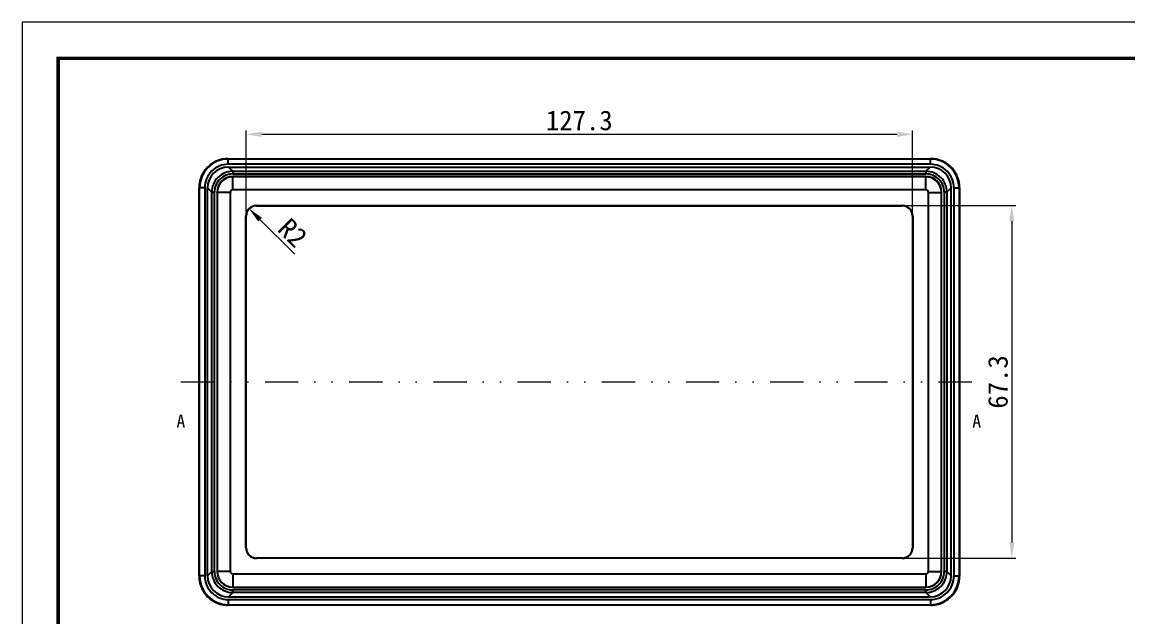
# Model space of a CAD drawing. Header units: millimetres. Extents: x 1893 to 2294, y -410 to -132.
# Drawn here: x 1892.7 to 2103.8, y -245.1 to -131.6 of the extents above; entities that cross this region are included whole.
import ezdxf
from ezdxf.enums import TextEntityAlignment as Align

# ---------------------------------------------------------------- set-up
doc = ezdxf.new("R2010")
doc.units = ezdxf.units.MM
doc.linetypes.add('DIVIDE', pattern=[31.75, 12.7, -6.35, 0, -6.35, 0, -6.35])
doc.layers.add('06___PRT_ALL_SURFS', color=7, linetype='Continuous')
for name, color, linetype, lineweight in [('dim', 3, 'Continuous', 9), ('from', 7, 'Continuous', 13), ('hatch', 56, 'Continuous', 9)]:
    doc.layers.add(name, color=color, linetype=linetype, lineweight=lineweight)
doc.styles.add('宋体', font='SimSun.ttf')
doc.styles.add('样式 1', font='SIMKAI.TTF')
doc.dimstyles.new('YanXiu', dxfattribs={"dimscale": 1.5, "dimtxt": 2.5, "dimasz": 2.2, "dimexe": 0.65, "dimexo": 0.65, "dimgap": 0.5, "dimtad": 1, "dimdsep": 46, "dimtxsty": '宋体', "dimcen": 0, "dimclrd": 3, "dimclre": 3, "dimclrt": 3, "dimazin": 2, "dimtfac": 1, "dimtofl": 0, "dimtmove": 0, "dimatfit": 3, "dimfxl": 1, "dimlwd": 5, "dimlwe": 5, "dimarcsym": 0})

# ---------------------------------------------------------------- blocks, each defined once
blk = doc.blocks.new('*D4')
at = {"layer": 'Defpoints', "color": 0}
for p in [(2062.7, -153.03), (1935.41, -168.63), (2062.7, -168.63)]:
    blk.add_point(p, dxfattribs=at)
at = {"layer": 'dim', "color": 3, "lineweight": 5}
for p, q in [((1935.41, -167.88), (1935.41, -152.28)), ((1938.41, -153.03), (2059.7, -153.03)), ((2062.7, -167.88), (2062.7, -152.28))]:
    blk.add_line(p, q, dxfattribs=at)
at = {"layer": 'dim', "color": 3}
for points in [[(1938.41, -152.53), (1938.41, -153.53), (1935.41, -153.03)], [(2059.7, -152.53), (2059.7, -153.53), (2062.7, -153.03)]]:
    blk.add_solid(points, dxfattribs=at)
at = {"layer": 'dim', "color": 3, "insert": (1999.05, -150.41), "char_height": 3.75, "attachment_point": 5, "style": '宋体'}
blk.add_mtext('127.3', dxfattribs=at)
blk = doc.blocks.new('*D5')
at = {"layer": 'Defpoints', "color": 0}
for p in [(2060.7, -166.63), (2060.7, -233.92), (2081.63, -233.92)]:
    blk.add_point(p, dxfattribs=at)
at = {"layer": 'dim', "color": 3, "lineweight": 5}
for p, q in [((2061.45, -166.63), (2082.38, -166.63)), ((2081.63, -169.63), (2081.63, -230.92)), ((2061.45, -233.92), (2082.38, -233.92))]:
    blk.add_line(p, q, dxfattribs=at)
at = {"layer": 'dim', "color": 3}
for points in [[(2081.13, -169.63), (2082.13, -169.63), (2081.63, -166.63)], [(2081.13, -230.92), (2082.13, -230.92), (2081.63, -233.92)]]:
    blk.add_solid(points, dxfattribs=at)
at = {"layer": 'dim', "color": 3, "insert": (2079, -200.28), "char_height": 3.75, "attachment_point": 5, "rotation": 90, "style": '宋体'}
blk.add_mtext('67.3', dxfattribs=at)
blk = doc.blocks.new('*D8')
at = {"layer": 'Defpoints', "color": 0}
for p in [(1935.99, -167.22), (1937.41, -168.63)]:
    blk.add_point(p, dxfattribs=at)
at = {"layer": 'dim', "color": 3, "lineweight": 5}
blk.add_line((1944.73, -175.89), (1938.12, -169.33), dxfattribs=at)
at = {"layer": 'dim', "color": 3}
blk.add_solid([(1938.47, -168.98), (1937.76, -169.69), (1935.99, -167.22)], dxfattribs=at)
at = {"layer": 'dim', "color": 3, "insert": (1944.34, -171.8), "char_height": 3.75, "attachment_point": 5, "rotation": 315.2503, "style": '宋体'}
blk.add_mtext('R2', dxfattribs=at)

msp = doc.modelspace()

# ---------------------------------------------------------------- linework, layer by layer
at = {"color": 7, "linetype": 'Continuous'}
for p, q in [((1931.961, -157.685), (2066.146, -157.685)), ((1931.961, -157.685), (2066.146, -157.685)), ((1932.026, -157.75), (1931.961, -157.685)), ((1931.961, -157.685), (1931.961, -157.685)), ((2066.081, -157.75), (1932.026, -157.75)), ((1932.026, -158.75), (1932.026, -157.75)), ((2066.081, -157.75), (2066.146, -157.685)), ((2066.081, -158.75), (2066.081, -157.75)), ((2066.146, -157.685), (2066.146, -157.685)), ((2066.081, -158.75), (1932.026, -158.75)), ((1932.052, -159.276), (2066.055, -159.276)), ((1932.866, -160.09), (1932.052, -159.276)), ((1932.866, -160.09), (2065.24, -160.09)), ((1932.866, -160.09), (1932.866, -160.59)), ((2065.24, -160.09), (2066.055, -159.276)), ((2065.24, -160.09), (2065.24, -160.59)), ((1932.866, -160.59), (2065.24, -160.59)), ((2065.227, -161.103), (1932.88, -161.103)), ((1932.905, -161.129), (1932.88, -161.103)), ((2065.201, -161.129), (2065.227, -161.103)), ((1926.462, -163.183), (1926.463, -163.183)), ((1926.462, -237.368), (1926.462, -163.183)), ((1926.528, -163.249), (1926.463, -163.183)), ((1926.463, -237.368), (1926.463, -163.183)), ((1927.527, -163.249), (1926.528, -163.249)), ((1926.528, -237.303), (1926.528, -163.249)), ((1927.527, -163.249), (1927.527, -237.303)), ((1928.868, -164.089), (1928.053, -163.275)), ((1928.053, -237.277), (1928.053, -163.275)), ((1928.868, -164.089), (1929.368, -164.089)), ((1928.868, -236.463), (1928.868, -164.089)), ((1929.368, -236.463), (1929.368, -164.089)), ((1929.906, -164.128), (1929.881, -164.102)), ((1929.881, -164.102), (1929.881, -236.449)), ((2068.2, -164.128), (2068.226, -164.102)), ((2068.226, -236.449), (2068.226, -164.102)), ((2068.739, -164.089), (2068.739, -236.463)), ((2069.239, -164.089), (2068.739, -164.089)), ((2069.239, -164.089), (2070.053, -163.275)), ((2069.239, -164.089), (2069.239, -236.463)), ((2070.053, -237.277), (2070.053, -163.275)), ((2070.579, -163.249), (2070.579, -237.303)), ((2070.579, -163.249), (2071.579, -163.249)), ((2071.579, -163.249), (2071.644, -163.183)), ((2071.579, -163.249), (2071.579, -237.303)), ((2071.644, -163.183), (2071.644, -237.368)), ((2071.644, -163.183), (2071.644, -237.368)), ((2071.644, -163.183), (2071.644, -163.183)), ((1937.405, -166.628), (2060.701, -166.628)), ((1937.405, -166.654), (1937.405, -166.628)), ((1937.405, -166.654), (2060.701, -166.654)), ((2060.701, -166.654), (2060.701, -166.628)), ((1935.432, -168.628), (1935.405, -168.628)), ((1935.405, -231.924), (1935.405, -168.628)), ((1935.432, -231.924), (1935.432, -168.628)), ((2062.675, -168.628), (2062.675, -231.924)), ((2062.675, -168.628), (2062.701, -168.628)), ((2062.701, -168.628), (2062.701, -231.924)), ((1935.432, -231.924), (1935.405, -231.924)), ((2062.675, -231.924), (2062.701, -231.924)), ((2060.701, -233.897), (1937.405, -233.897)), ((1937.405, -233.897), (1937.405, -233.924)), ((2060.701, -233.924), (1937.405, -233.924)), ((2060.701, -233.897), (2060.701, -233.924)), ((1928.868, -236.463), (1928.053, -237.277)), ((1928.868, -236.463), (1929.368, -236.463)), ((1929.906, -236.424), (1929.881, -236.449)), ((2068.2, -236.424), (2068.226, -236.449)), ((2069.239, -236.463), (2068.739, -236.463)), ((2069.239, -236.463), (2070.053, -237.277)), ((1926.462, -237.368), (1926.463, -237.368)), ((1926.528, -237.303), (1926.463, -237.368)), ((1927.527, -237.303), (1926.528, -237.303)), ((2070.579, -237.303), (2071.579, -237.303)), ((2071.579, -237.303), (2071.644, -237.368)), ((2071.644, -237.368), (2071.644, -237.368)), ((1932.866, -240.461), (1932.052, -241.276)), ((2065.24, -239.962), (1932.866, -239.962)), ((1932.866, -240.461), (1932.866, -239.962)), ((2065.24, -240.461), (1932.866, -240.461)), ((1932.905, -239.423), (1932.88, -239.448)), ((1932.88, -239.448), (2065.227, -239.448)), ((2065.201, -239.423), (2065.227, -239.448)), ((2065.24, -240.461), (2065.24, -239.962)), ((2065.24, -240.461), (2066.055, -241.276)), ((1932.026, -242.801), (1931.961, -242.867)), ((1932.026, -241.802), (2066.081, -241.802)), ((1932.026, -241.802), (1932.026, -242.801)), ((1932.026, -242.801), (2066.081, -242.801)), ((1932.052, -241.276), (2066.055, -241.276)), ((2066.081, -241.802), (2066.081, -242.801)), ((2066.081, -242.801), (2066.146, -242.867)), ((2066.146, -242.867), (1931.961, -242.867)), ((2066.146, -242.867), (1931.961, -242.867)), ((1931.961, -242.867), (1931.961, -242.867)), ((2066.146, -242.867), (2066.146, -242.867))]:
    msp.add_line(p, q, dxfattribs=at)
for points in [[(1931.961, -157.685), (1930.952, -157.778), (1929.689, -158.176), (1928.556, -158.866), (1927.621, -159.807), (1926.939, -160.943), (1926.55, -162.206), (1926.462, -163.183)], [(2071.644, -163.183), (2071.551, -162.175), (2071.153, -160.911), (2070.464, -159.778), (2069.522, -158.843), (2068.386, -158.162), (2067.123, -157.772), (2066.146, -157.685)], [(1926.462, -237.368), (1926.555, -238.377), (1926.953, -239.64), (1927.643, -240.773), (1928.584, -241.708), (1929.72, -242.39), (1930.983, -242.779), (1931.961, -242.867)], [(2066.146, -242.867), (2067.155, -242.774), (2068.418, -242.376), (2069.551, -241.686), (2070.486, -240.745), (2071.167, -239.609), (2071.557, -238.346), (2071.644, -237.368)]]:
    msp.add_lwpolyline(points, dxfattribs=at)
for centre, radius, start, end in [((1932.026, -163.249), 5.498, 90.00224, 179.99776), ((1931.962, -163.185), 5.5, 115.08267, 125.13174), ((1931.961, -163.183), 5.498, 109.93053, 115.07988), ((1931.958, -163.171), 5.485, 101.69644, 109.93982), ((1931.964, -163.203), 5.517, 90.0296, 101.69189), ((2066.08, -163.249), 5.498, 0.00224, 89.99776), ((2066.143, -163.203), 5.518, 78.48119, 89.96961), ((2066.149, -163.17), 5.484, 70.52521, 78.47733), ((2066.145, -163.184), 5.499, 65.10647, 70.53388), ((2066.145, -163.183), 5.498, 56.13749, 65.1036), ((1931.961, -163.184), 5.498, 146.13749, 155.1036), ((1931.961, -163.183), 5.497, 141.74289, 146.14801), ((1932.025, -163.248), 4.498, 89.99234, 180.00766), ((1931.959, -163.182), 5.496, 128.45345, 141.73987), ((1931.957, -163.179), 5.492, 125.12244, 128.45202), ((1932.866, -164.089), 3.999, 89.99913, 180.00087), ((2065.24, -164.089), 3.999, 359.99914, 90.00086), ((2066.081, -163.248), 4.498, 359.99234, 90.00766), ((2066.147, -163.183), 5.497, 51.74289, 56.14801), ((2066.147, -163.182), 5.496, 38.45345, 51.73987), ((2066.15, -163.179), 5.492, 35.12244, 38.45202), ((2066.144, -163.185), 5.5, 25.08267, 35.13174), ((1931.981, -163.186), 5.518, 168.48119, 179.96961), ((1931.947, -163.18), 5.484, 160.52521, 168.47733), ((1931.962, -163.184), 5.499, 155.10647, 160.53388), ((1932.866, -164.089), 3.498, 89.99233, 180.00767), ((2065.241, -164.089), 3.498, 359.99233, 90.00767), ((2066.146, -163.184), 5.498, 19.93053, 25.07988), ((2066.158, -163.18), 5.485, 11.69644, 19.93982), ((2066.127, -163.186), 5.517, 0.0296, 11.69189), ((1937.405, -168.628), 2, 90, 180), ((1937.405, -168.628), 1.974, 90, 180), ((2060.701, -168.628), 2, 0, 90), ((2060.701, -168.628), 1.974, 0, 90), ((1937.405, -231.924), 2, 180, 270), ((1937.405, -231.924), 1.974, 180, 270), ((2060.701, -231.924), 1.974, 270, 0), ((2060.701, -231.924), 2, 270, 0), ((1932.866, -236.463), 3.999, 179.99913, 270.00087), ((1932.866, -236.463), 3.498, 179.99233, 270.00767), ((2065.241, -236.463), 3.498, 269.99233, 0.00767), ((2065.24, -236.463), 3.999, 269.99914, 0.00086), ((1931.98, -237.366), 5.517, 180.0296, 191.69189), ((1932.026, -237.303), 5.498, 180.00224, 269.99776), ((1931.948, -237.372), 5.485, 191.69644, 199.93982), ((1932.025, -237.304), 4.498, 179.99234, 270.00766), ((2066.081, -237.304), 4.498, 269.99234, 0.00766), ((2066.08, -237.303), 5.498, 270.00224, 359.99776), ((2066.159, -237.372), 5.484, 340.52521, 348.47733), ((2066.126, -237.365), 5.518, 348.48119, 359.96961), ((1931.961, -237.368), 5.498, 199.93053, 205.07988), ((1931.962, -237.367), 5.5, 205.08267, 215.13174), ((1931.956, -237.373), 5.492, 215.12244, 218.45202), ((2066.146, -237.369), 5.497, 321.74289, 326.14801), ((2066.146, -237.368), 5.498, 326.13749, 335.1036), ((2066.145, -237.368), 5.499, 335.10647, 340.53388), ((1931.959, -237.37), 5.496, 218.45345, 231.73987), ((1931.96, -237.369), 5.497, 231.74289, 236.14801), ((1931.961, -237.368), 5.498, 236.13749, 245.1036), ((1931.961, -237.367), 5.499, 245.10647, 250.53388), ((1931.957, -237.382), 5.484, 250.52521, 258.47733), ((1931.964, -237.348), 5.518, 258.48119, 269.96961), ((2066.143, -237.349), 5.517, 270.0296, 281.69189), ((2066.149, -237.381), 5.485, 281.69644, 289.93982), ((2066.145, -237.368), 5.498, 289.93053, 295.07988), ((2066.144, -237.367), 5.5, 295.08267, 305.13174), ((2066.15, -237.373), 5.492, 305.12244, 308.45202), ((2066.147, -237.37), 5.496, 308.45345, 321.73987)]:
    msp.add_arc(centre, radius, start, end, dxfattribs=at)
for centre, major_axis, start_param, end_param in [((1932.055, -163.277), (2.83, -2.83), 2.3565371, 3.9266482), ((2066.052, -163.277), (2.83, 2.83), -0.7850555, 0.7850555), ((1932.882, -164.105), (-2.123, 2.123), -0.7850555, 0.7850555), ((2065.225, -164.105), (2.123, 2.123), -0.7850555, 0.7850555), ((1932.882, -236.447), (2.123, 2.123), -3.9266482, -2.3565371), ((2065.225, -236.447), (-2.123, 2.123), -3.9266482, -2.3565371), ((1932.055, -237.275), (2.83, 2.83), -3.9266482, -2.3565371), ((2066.052, -237.275), (2.83, -2.83), -0.7850555, 0.7850555)]:
    msp.add_ellipse(centre, major_axis=major_axis, ratio=0.999315, start_param=start_param, end_param=end_param, dxfattribs=at)
at = {"layer": '06___PRT_ALL_SURFS', "color": 7, "linetype": 'Continuous'}
for p, q in [((2065.201, -161.129), (1932.905, -161.129)), ((1932.905, -163.628), (1932.905, -161.129)), ((2065.201, -163.628), (2065.201, -161.129)), ((1932.405, -164.128), (1929.906, -164.128)), ((1929.906, -164.128), (1929.906, -236.424)), ((1932.405, -164.128), (1932.405, -236.424)), ((2065.201, -163.628), (1932.905, -163.628)), ((2065.701, -236.424), (2065.701, -164.128)), ((2065.701, -164.128), (2068.2, -164.128)), ((2068.2, -236.424), (2068.2, -164.128)), ((1932.405, -236.424), (1929.906, -236.424)), ((2065.701, -236.424), (2068.2, -236.424)), ((1932.905, -236.924), (2065.201, -236.924)), ((1932.905, -236.924), (1932.905, -239.423)), ((2065.201, -236.924), (2065.201, -239.423)), ((1932.905, -239.423), (2065.201, -239.423))]:
    msp.add_line(p, q, dxfattribs=at)
for centre, radius, start, end in [((1932.907, -164.13), 3.001, 90.03794, 179.96206), ((2065.199, -164.13), 3.001, 0.03794, 89.96206), ((1932.905, -164.128), 0.5, 89.99314, 180.00686), ((2065.201, -164.128), 0.5, 359.99317, 90.00689), ((1932.907, -236.422), 3.001, 180.03793, 269.96207), ((1932.905, -236.424), 0.5, 179.99314, 270.00686), ((2065.201, -236.424), 0.5, 269.99317, 0.00689), ((2065.199, -236.422), 3.001, 270.03793, 359.96207)]:
    msp.add_arc(centre, radius, start, end, dxfattribs=at)
at = {"layer": 'from'}
msp.add_lwpolyline([(1892.656, -410.242), (2293.593, -410.242), (2293.593, -131.627), (1892.656, -131.627)], close=True, dxfattribs=at)
at = {"layer": 'from', "const_width": 0.691}
msp.add_lwpolyline([(1899.566, -403.332), (1899.566, -138.537), (2286.683, -138.537), (2286.683, -403.332), (1899.566, -403.332)], dxfattribs=at)
at = {"layer": 'hatch', "color": 2, "linetype": 'DIVIDE', "ltscale": 0.5}
msp.add_line((1922.972, -200.276), (2074.925, -200.276), dxfattribs=at)
at = {"layer": 'hatch', "color": 2}
for points in [[(1922.972, -200.276, 0, 0, 0), (1922.972, -202.776, 0.75, 0, 0), (1922.972, -205.276, 0, 0, 0)], [(2074.925, -200.276, 0, 0, 0), (2074.925, -202.776, 0.75, 0, 0), (2074.925, -205.276, 0, 0, 0)]]:
    msp.add_lwpolyline(points, format="xyseb", dxfattribs=at)

# ---------------------------------------------------------------- texts
at = {"layer": 'hatch', "color": 6, "style": '样式 1'}
for p in [(1922.972, -207.776), (2074.925, -207.776)]:
    msp.add_text('A', height=2.5, dxfattribs=at).set_placement(p, align=Align.MIDDLE)

# ---------------------------------------------------------------- dimensions: what is measured, and where the dimension line sits
at = {"layer": 'dim'}
dim = msp.add_linear_dim(base=(2062.701, -153.031), p1=(1935.405, -168.628), p2=(2062.701, -168.628), dimstyle='YanXiu', override={"dimasz": 2, "dimexe": 0.49975, "dimexo": 0.49975, "dimgap": 0.49975}, dxfattribs=at)
dim.commit()
dim.dimension.update_dxf_attribs({"geometry": '*D4', "text_midpoint": (1999.053, -150.407)})
dim = msp.add_linear_dim(base=(2081.626, -233.924), p1=(2060.701, -166.628), p2=(2060.701, -233.924), angle=90, dimstyle='YanXiu', override={"dimasz": 2, "dimexe": 0.49975, "dimexo": 0.49975, "dimgap": 0.49975}, dxfattribs=at)
dim.commit()
dim.dimension.update_dxf_attribs({"geometry": '*D5', "text_midpoint": (2079.001, -200.276)})
dim = msp.add_radius_dim(center=(1937.405, -168.628), mpoint=(1935.985, -167.22), dimstyle='YanXiu', override={"dimasz": 2, "dimexe": 0.49975, "dimexo": 0.49975, "dimgap": 0.49975, "dimtmove": 1}, dxfattribs=at)
dim.commit()
dim.dimension.update_dxf_attribs({"geometry": '*D8', "text_midpoint": (1942.488, -173.666), "dimtype": 164})

doc.saveas('drawing.dxf')
